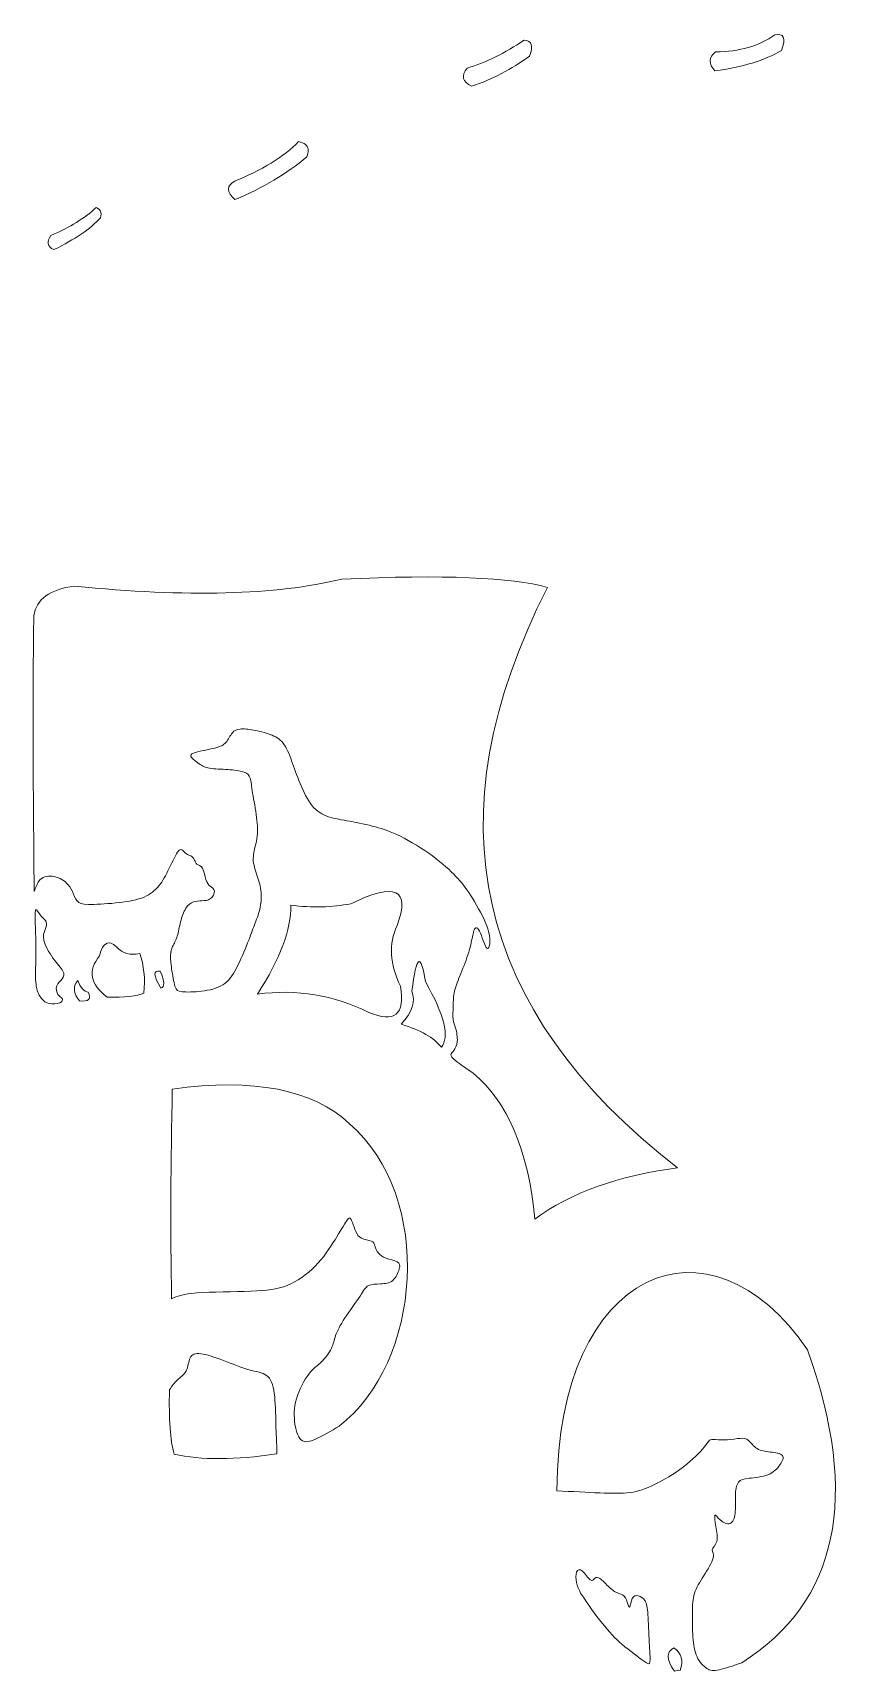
# Model space of a CAD drawing. Header units: centimetres. Extents: x -42.7 to -14.6, y -13.1 to 11.3.
# Drawn here: x -39.28 to -30.04, y -10.86 to 7.43 of the extents above; entities that cross this region are included whole.
import ezdxf

# ---------------------------------------------------------------- set-up
doc = ezdxf.new("R2010")
doc.units = ezdxf.units.CM
doc.header["$MEASUREMENT"] = 0
doc.layers.add('Layer 1', color=7, linetype='Continuous')

msp = doc.modelspace()

# ---------------------------------------------------------------- linework, layer by layer
at = {"layer": 'Layer 1', "color": 250, "lineweight": 20}
for points, knots in [([(-33.73233, 7.16713), (-33.93231, 7.02015), (-34.14748, 6.90805), (-34.37786, 6.83083), (-34.37786, 6.83083), (-34.48253, 6.88025), (-34.49863, 6.9479), (-34.42618, 7.03377), (-34.42618, 7.03377), (-34.21718, 7.09584), (-34.00522, 7.20021), (-33.79031, 7.34687), (-33.79031, 7.34687), (-33.70539, 7.34021), (-33.68606, 7.2803), (-33.73233, 7.16713)], [0, 0, 0, 0, 0.2, 0.2, 0.2, 0.2, 0.4, 0.4, 0.4, 0.4, 0.6, 0.6, 0.6, 0.6, 1, 1, 1, 1]), ([(-30.91635, 7.2309), (-31.10673, 7.11856), (-31.35477, 7.04254), (-31.66045, 7.00284), (-31.66045, 7.00284), (-31.73529, 7.07972), (-31.73271, 7.14994), (-31.65272, 7.21351), (-31.65272, 7.21351), (-31.38597, 7.21726), (-31.16628, 7.28039), (-30.99366, 7.40291), (-30.99366, 7.40291), (-30.89209, 7.42764), (-30.86632, 7.37031), (-30.91635, 7.2309)], [0, 0, 0, 0, 0.2, 0.2, 0.2, 0.2, 0.4, 0.4, 0.4, 0.4, 0.6, 0.6, 0.6, 0.6, 1, 1, 1, 1]), ([(-36.2178, 6.04227), (-36.44301, 5.85501), (-36.71102, 5.69588), (-37.02182, 5.56489), (-37.02182, 5.56489), (-37.11767, 5.65359), (-37.11767, 5.72252), (-37.02182, 5.77169), (-37.02182, 5.77169), (-36.74317, 5.88471), (-36.46227, 6.04705), (-36.31057, 6.21235), (-36.31057, 6.21235), (-36.21192, 6.19558), (-36.181, 6.13889), (-36.2178, 6.04227)], [0, 0, 0, 0, 0.2, 0.2, 0.2, 0.2, 0.4, 0.4, 0.4, 0.4, 0.6, 0.6, 0.6, 0.6, 1, 1, 1, 1]), ([(-38.52161, 5.36195), (-38.63702, 5.23842), (-38.81096, 5.11988), (-39.04345, 5.00633), (-39.04345, 5.00633), (-39.11791, 5.04285), (-39.12886, 5.09568), (-39.0763, 5.16482), (-39.0763, 5.16482), (-38.86351, 5.25598), (-38.69536, 5.35971), (-38.57186, 5.47599), (-38.57186, 5.47599), (-38.52438, 5.46003), (-38.50763, 5.42202), (-38.52161, 5.36195)], [0, 0, 0, 0, 0.2, 0.2, 0.2, 0.2, 0.4, 0.4, 0.4, 0.4, 0.6, 0.6, 0.6, 0.6, 1, 1, 1, 1]), ([(-33.53137, 1.23566), (-34.84043, -1.326), (-34.35596, -3.48549), (-32.07796, -5.24284), (-32.07796, -5.24284), (-32.74254, -5.33072), (-33.27339, -5.52142), (-33.67052, -5.81492), (-33.67052, -5.81492), (-33.74547, -5.05), (-33.97536, -4.50715), (-34.36018, -4.18637), (-34.36018, -4.18637), (-34.43642, -4.13548), (-34.50964, -4.08611), (-34.55257, -4.05188), (-34.55257, -4.05188), (-34.60025, -4.01387), (-34.61055, -3.99455), (-34.60862, -3.97973), (-34.60862, -3.97973), (-34.60669, -3.96491), (-34.59252, -3.9546), (-34.57641, -3.93334), (-34.57641, -3.93334), (-34.5603, -3.91208), (-34.54226, -3.87987), (-34.5384, -3.83349), (-34.5384, -3.83349), (-34.53454, -3.7871), (-34.54484, -3.72654), (-34.55644, -3.68596), (-34.55644, -3.68596), (-34.56804, -3.64537), (-34.58092, -3.62475), (-34.58543, -3.5861), (-34.58543, -3.5861), (-34.58994, -3.54744), (-34.58607, -3.49075), (-34.58414, -3.43535), (-34.58414, -3.43535), (-34.58221, -3.37994), (-34.58221, -3.32582), (-34.56868, -3.26784), (-34.56868, -3.26784), (-34.55515, -3.20986), (-34.52809, -3.14801), (-34.49781, -3.07392), (-34.49781, -3.07392), (-34.46753, -2.99984), (-34.43403, -2.91351), (-34.41084, -2.8362), (-34.41084, -2.8362), (-34.38765, -2.75889), (-34.37476, -2.6906), (-34.3651, -2.64615), (-34.3651, -2.64615), (-34.35543, -2.60169), (-34.34899, -2.58108), (-34.33933, -2.57077), (-34.33933, -2.57077), (-34.32966, -2.56046), (-34.31678, -2.56046), (-34.30261, -2.58108), (-34.30261, -2.58108), (-34.28843, -2.60169), (-34.27297, -2.64293), (-34.2588, -2.67965), (-34.2588, -2.67965), (-34.24462, -2.71637), (-34.23174, -2.74858), (-34.22143, -2.7692), (-34.22143, -2.7692), (-34.21112, -2.78981), (-34.20339, -2.79883), (-34.19437, -2.79239), (-34.19437, -2.79239), (-34.18535, -2.78595), (-34.17505, -2.76404), (-34.1744, -2.7183), (-34.1744, -2.7183), (-34.17376, -2.67256), (-34.18278, -2.60298), (-34.22272, -2.50699), (-34.22272, -2.50699), (-34.26266, -2.411), (-34.33353, -2.28859), (-34.39022, -2.20033), (-34.39022, -2.20033), (-34.44692, -2.11207), (-34.48944, -2.05795), (-34.55322, -1.99095), (-34.55322, -1.99095), (-34.617, -1.92395), (-34.70204, -1.84406), (-34.81414, -1.76224), (-34.81414, -1.76224), (-34.92624, -1.68042), (-35.0654, -1.59666), (-35.17427, -1.54191), (-35.17427, -1.54191), (-35.28315, -1.48714), (-35.36175, -1.46137), (-35.45258, -1.43754), (-35.45258, -1.43754), (-35.54342, -1.4137), (-35.6465, -1.3918), (-35.73734, -1.37505), (-35.73734, -1.37505), (-35.82818, -1.35829), (-35.90678, -1.3467), (-35.97636, -1.32351), (-35.97636, -1.32351), (-36.04593, -1.30031), (-36.10649, -1.26552), (-36.15932, -1.2011), (-36.15932, -1.2011), (-36.21215, -1.13668), (-36.25724, -1.04262), (-36.29397, -0.95307), (-36.29397, -0.95307), (-36.33069, -0.86352), (-36.35904, -0.77848), (-36.38803, -0.69988), (-36.38803, -0.69988), (-36.41702, -0.62128), (-36.44665, -0.54913), (-36.48466, -0.50081), (-36.48466, -0.50081), (-36.52267, -0.45249), (-36.56906, -0.42801), (-36.62704, -0.40675), (-36.62704, -0.40675), (-36.68502, -0.38549), (-36.7546, -0.36745), (-36.81451, -0.3565), (-36.81451, -0.3565), (-36.87443, -0.34555), (-36.92468, -0.34168), (-36.96269, -0.3449), (-36.96269, -0.3449), (-37.0007, -0.34813), (-37.02647, -0.35843), (-37.05031, -0.38742), (-37.05031, -0.38742), (-37.07414, -0.41641), (-37.09605, -0.46409), (-37.12246, -0.49501), (-37.12246, -0.49501), (-37.14888, -0.52593), (-37.1798, -0.54011), (-37.24744, -0.55686), (-37.24744, -0.55686), (-37.31509, -0.57361), (-37.41946, -0.59293), (-37.47164, -0.61033), (-37.47164, -0.61033), (-37.52382, -0.62772), (-37.52382, -0.64319), (-37.50385, -0.66573), (-37.50385, -0.66573), (-37.48388, -0.68828), (-37.44394, -0.71792), (-37.40851, -0.74047), (-37.40851, -0.74047), (-37.37307, -0.76302), (-37.34215, -0.77848), (-37.28417, -0.78621), (-37.28417, -0.78621), (-37.22619, -0.79394), (-37.14114, -0.79394), (-37.07286, -0.79909), (-37.07286, -0.79909), (-37.00457, -0.80425), (-36.95303, -0.81455), (-36.91759, -0.82808), (-36.91759, -0.82808), (-36.88216, -0.84161), (-36.86283, -0.85836), (-36.85124, -0.89315), (-36.85124, -0.89315), (-36.83964, -0.92794), (-36.83577, -0.98077), (-36.82353, -1.05937), (-36.82353, -1.05937), (-36.81129, -1.13796), (-36.79068, -1.24233), (-36.77908, -1.33188), (-36.77908, -1.33188), (-36.76749, -1.42143), (-36.76491, -1.49616), (-36.77715, -1.5709), (-36.77715, -1.5709), (-36.78939, -1.64563), (-36.81645, -1.72036), (-36.81709, -1.78994), (-36.81709, -1.78994), (-36.81774, -1.85951), (-36.79197, -1.92394), (-36.77135, -1.98579), (-36.77135, -1.98579), (-36.75073, -2.04763), (-36.73527, -2.10691), (-36.73012, -2.1694), (-36.73012, -2.1694), (-36.72497, -2.23189), (-36.73012, -2.2976), (-36.74429, -2.35816), (-36.74429, -2.35816), (-36.75847, -2.41872), (-36.78166, -2.47412), (-36.80356, -2.53146), (-36.80356, -2.53146), (-36.82547, -2.5888), (-36.84608, -2.64807), (-36.87958, -2.73343), (-36.87958, -2.73343), (-36.91309, -2.81879), (-36.95947, -2.93025), (-37.00457, -3.01593), (-37.00457, -3.01593), (-37.04967, -3.10161), (-37.09348, -3.16153), (-37.15822, -3.20147), (-37.15822, -3.20147), (-37.22297, -3.24142), (-37.30865, -3.26139), (-37.39337, -3.2717), (-37.39337, -3.2717), (-37.47809, -3.282), (-37.56184, -3.28265), (-37.61145, -3.27782), (-37.61145, -3.27782), (-37.66106, -3.27298), (-37.67652, -3.26268), (-37.69101, -3.21629), (-37.69101, -3.21629), (-37.70551, -3.1699), (-37.71904, -3.08744), (-37.72806, -3.02173), (-37.72806, -3.02173), (-37.73708, -2.95601), (-37.74159, -2.90705), (-37.7403, -2.86937), (-37.7403, -2.86937), (-37.73901, -2.83168), (-37.73192, -2.80526), (-37.7171, -2.77305), (-37.7171, -2.77305), (-37.70229, -2.74084), (-37.67974, -2.70283), (-37.66492, -2.65612), (-37.66492, -2.65612), (-37.6501, -2.60941), (-37.64302, -2.55401), (-37.62917, -2.49796), (-37.62917, -2.49796), (-37.61531, -2.44191), (-37.5947, -2.38522), (-37.56989, -2.34624), (-37.56989, -2.34624), (-37.54509, -2.30726), (-37.5161, -2.286), (-37.48582, -2.27505), (-37.48582, -2.27505), (-37.45554, -2.2641), (-37.42397, -2.26345), (-37.39015, -2.26216), (-37.39015, -2.26216), (-37.35633, -2.26088), (-37.32025, -2.25894), (-37.29287, -2.23865), (-37.29287, -2.23865), (-37.26549, -2.21836), (-37.24681, -2.1797), (-37.25003, -2.15393), (-37.25003, -2.15393), (-37.25325, -2.12816), (-37.27838, -2.11528), (-37.29867, -2.09917), (-37.29867, -2.09917), (-37.31896, -2.08307), (-37.33443, -2.06374), (-37.34602, -2.02573), (-37.34602, -2.02573), (-37.35762, -1.98772), (-37.36535, -1.93102), (-37.38371, -1.89946), (-37.38371, -1.89946), (-37.40207, -1.86789), (-37.43106, -1.86145), (-37.44556, -1.85371), (-37.44556, -1.85371), (-37.46005, -1.84598), (-37.46005, -1.83696), (-37.46682, -1.82054), (-37.46682, -1.82054), (-37.47358, -1.80411), (-37.48711, -1.78027), (-37.50193, -1.76868), (-37.50193, -1.76868), (-37.51675, -1.75708), (-37.53285, -1.75772), (-37.55057, -1.74742), (-37.55057, -1.74742), (-37.56828, -1.73711), (-37.58761, -1.71585), (-37.60404, -1.70103), (-37.60404, -1.70103), (-37.62047, -1.68621), (-37.634, -1.67784), (-37.6617, -1.71939), (-37.6617, -1.71939), (-37.6894, -1.76094), (-37.73128, -1.85243), (-37.76929, -1.92812), (-37.76929, -1.92812), (-37.8073, -2.00382), (-37.84144, -2.06374), (-37.88622, -2.11367), (-37.88622, -2.11367), (-37.931, -2.1636), (-37.9864, -2.20354), (-38.06532, -2.23156), (-38.06532, -2.23156), (-38.14424, -2.25959), (-38.24668, -2.27569), (-38.35652, -2.28697), (-38.35652, -2.28697), (-38.46636, -2.29824), (-38.58361, -2.30468), (-38.6577, -2.30275), (-38.6577, -2.30275), (-38.73179, -2.30082), (-38.76272, -2.29051), (-38.7843, -2.26474), (-38.7843, -2.26474), (-38.80588, -2.23897), (-38.81812, -2.19774), (-38.83616, -2.16037), (-38.83616, -2.16037), (-38.8542, -2.12301), (-38.87804, -2.08951), (-38.90123, -2.06535), (-38.90123, -2.06535), (-38.92442, -2.04119), (-38.94697, -2.02637), (-38.97403, -2.01381), (-38.97403, -2.01381), (-39.00108, -2.00125), (-39.03265, -1.99094), (-39.06229, -1.9874), (-39.06229, -1.9874), (-39.09192, -1.98385), (-39.11963, -1.98707), (-39.14443, -1.99513), (-39.14443, -1.99513), (-39.16923, -2.00318), (-39.19114, -2.01606), (-39.21046, -2.04409), (-39.21046, -2.04409), (-39.22979, -2.07211), (-39.24654, -2.11528), (-39.26329, -2.15844), (-39.26329, -2.15844), (-39.27787, -0.8028), (-39.27934, 0.22291), (-39.26769, 0.91869), (-39.26769, 0.91869), (-39.24035, 1.10388), (-39.08831, 1.21469), (-38.81157, 1.25112), (-38.81157, 1.25112), (-37.5605, 1.12355), (-36.56579, 1.14932), (-35.82744, 1.32843), (-35.82744, 1.32843), (-34.69479, 1.37994), (-33.92943, 1.34902), (-33.53137, 1.23566)], [0, 0, 0, 0, 0.01041667, 0.01041667, 0.01041667, 0.01041667, 0.02083333, 0.02083333, 0.02083333, 0.02083333, 0.03125, 0.03125, 0.03125, 0.03125, 0.04166667, 0.04166667, 0.04166667, 0.04166667, 0.05208333, 0.05208333, 0.05208333, 0.05208333, 0.0625, 0.0625, 0.0625, 0.0625, 0.07291667, 0.07291667, 0.07291667, 0.07291667, 0.08333333, 0.08333333, 0.08333333, 0.08333333, 0.09375, 0.09375, 0.09375, 0.09375, 0.10416667, 0.10416667, 0.10416667, 0.10416667, 0.11458333, 0.11458333, 0.11458333, 0.11458333, 0.125, 0.125, 0.125, 0.125, 0.13541667, 0.13541667, 0.13541667, 0.13541667, 0.14583333, 0.14583333, 0.14583333, 0.14583333, 0.15625, 0.15625, 0.15625, 0.15625, 0.16666667, 0.16666667, 0.16666667, 0.16666667, 0.17708333, 0.17708333, 0.17708333, 0.17708333, 0.1875, 0.1875, 0.1875, 0.1875, 0.19791667, 0.19791667, 0.19791667, 0.19791667, 0.20833333, 0.20833333, 0.20833333, 0.20833333, 0.21875, 0.21875, 0.21875, 0.21875, 0.22916667, 0.22916667, 0.22916667, 0.22916667, 0.23958333, 0.23958333, 0.23958333, 0.23958333, 0.25, 0.25, 0.25, 0.25, 0.26041667, 0.26041667, 0.26041667, 0.26041667, 0.27083333, 0.27083333, 0.27083333, 0.27083333, 0.28125, 0.28125, 0.28125, 0.28125, 0.29166667, 0.29166667, 0.29166667, 0.29166667, 0.30208333, 0.30208333, 0.30208333, 0.30208333, 0.3125, 0.3125, 0.3125, 0.3125, 0.32291667, 0.32291667, 0.32291667, 0.32291667, 0.33333333, 0.33333333, 0.33333333, 0.33333333, 0.34375, 0.34375, 0.34375, 0.34375, 0.35416667, 0.35416667, 0.35416667, 0.35416667, 0.36458333, 0.36458333, 0.36458333, 0.36458333, 0.375, 0.375, 0.375, 0.375, 0.38541667, 0.38541667, 0.38541667, 0.38541667, 0.39583333, 0.39583333, 0.39583333, 0.39583333, 0.40625, 0.40625, 0.40625, 0.40625, 0.41666667, 0.41666667, 0.41666667, 0.41666667, 0.42708333, 0.42708333, 0.42708333, 0.42708333, 0.4375, 0.4375, 0.4375, 0.4375, 0.44791667, 0.44791667, 0.44791667, 0.44791667, 0.45833333, 0.45833333, 0.45833333, 0.45833333, 0.46875, 0.46875, 0.46875, 0.46875, 0.47916667, 0.47916667, 0.47916667, 0.47916667, 0.48958333, 0.48958333, 0.48958333, 0.48958333, 0.5, 0.5, 0.5, 0.5, 0.51041667, 0.51041667, 0.51041667, 0.51041667, 0.52083333, 0.52083333, 0.52083333, 0.52083333, 0.53125, 0.53125, 0.53125, 0.53125, 0.54166667, 0.54166667, 0.54166667, 0.54166667, 0.55208333, 0.55208333, 0.55208333, 0.55208333, 0.5625, 0.5625, 0.5625, 0.5625, 0.57291667, 0.57291667, 0.57291667, 0.57291667, 0.58333333, 0.58333333, 0.58333333, 0.58333333, 0.59375, 0.59375, 0.59375, 0.59375, 0.60416667, 0.60416667, 0.60416667, 0.60416667, 0.61458333, 0.61458333, 0.61458333, 0.61458333, 0.625, 0.625, 0.625, 0.625, 0.63541667, 0.63541667, 0.63541667, 0.63541667, 0.64583333, 0.64583333, 0.64583333, 0.64583333, 0.65625, 0.65625, 0.65625, 0.65625, 0.66666667, 0.66666667, 0.66666667, 0.66666667, 0.67708333, 0.67708333, 0.67708333, 0.67708333, 0.6875, 0.6875, 0.6875, 0.6875, 0.69791667, 0.69791667, 0.69791667, 0.69791667, 0.70833333, 0.70833333, 0.70833333, 0.70833333, 0.71875, 0.71875, 0.71875, 0.71875, 0.72916667, 0.72916667, 0.72916667, 0.72916667, 0.73958333, 0.73958333, 0.73958333, 0.73958333, 0.75, 0.75, 0.75, 0.75, 0.76041667, 0.76041667, 0.76041667, 0.76041667, 0.77083333, 0.77083333, 0.77083333, 0.77083333, 0.78125, 0.78125, 0.78125, 0.78125, 0.79166667, 0.79166667, 0.79166667, 0.79166667, 0.80208333, 0.80208333, 0.80208333, 0.80208333, 0.8125, 0.8125, 0.8125, 0.8125, 0.82291667, 0.82291667, 0.82291667, 0.82291667, 0.83333333, 0.83333333, 0.83333333, 0.83333333, 0.84375, 0.84375, 0.84375, 0.84375, 0.85416667, 0.85416667, 0.85416667, 0.85416667, 0.86458333, 0.86458333, 0.86458333, 0.86458333, 0.875, 0.875, 0.875, 0.875, 0.88541667, 0.88541667, 0.88541667, 0.88541667, 0.89583333, 0.89583333, 0.89583333, 0.89583333, 0.90625, 0.90625, 0.90625, 0.90625, 0.91666667, 0.91666667, 0.91666667, 0.91666667, 0.92708333, 0.92708333, 0.92708333, 0.92708333, 0.9375, 0.9375, 0.9375, 0.9375, 0.94791667, 0.94791667, 0.94791667, 0.94791667, 0.95833333, 0.95833333, 0.95833333, 0.95833333, 0.96875, 0.96875, 0.96875, 0.96875, 0.97916667, 0.97916667, 0.97916667, 0.97916667, 1, 1, 1, 1]), ([(-35.2109, -2.53897), (-35.30519, -2.74426), (-35.29231, -2.96975), (-35.17225, -3.21542), (-35.17225, -3.21542), (-35.11857, -3.53323), (-35.23711, -3.63116), (-35.52787, -3.5092), (-35.52787, -3.5092), (-35.91669, -3.31404), (-36.33029, -3.24575), (-36.76868, -3.30433), (-36.76868, -3.30433), (-36.51739, -2.91281), (-36.39369, -2.58167), (-36.39759, -2.3109), (-36.39759, -2.3109), (-36.15999, -2.34218), (-35.93708, -2.33703), (-35.72887, -2.29544), (-35.72887, -2.29544), (-35.22926, -2.05352), (-35.0566, -2.1347), (-35.2109, -2.53897)], [0, 0, 0, 0, 0.14285714, 0.14285714, 0.14285714, 0.14285714, 0.28571429, 0.28571429, 0.28571429, 0.28571429, 0.42857143, 0.42857143, 0.42857143, 0.42857143, 0.57142857, 0.57142857, 0.57142857, 0.57142857, 0.71428571, 0.71428571, 0.71428571, 0.71428571, 1, 1, 1, 1]), ([(-38.94246, -3.04685), (-38.92313, -3.08293), (-38.93086, -3.1087), (-38.95019, -3.13318), (-38.95019, -3.13318), (-38.96952, -3.15766), (-39.00044, -3.18085), (-39.0114, -3.21307), (-39.0114, -3.21307), (-39.02235, -3.24528), (-39.01333, -3.28651), (-38.99787, -3.3097), (-38.99787, -3.3097), (-38.9824, -3.33289), (-38.9605, -3.33805), (-38.95212, -3.35222), (-38.95212, -3.35222), (-38.94375, -3.36639), (-38.9489, -3.38959), (-38.97725, -3.40183), (-38.97725, -3.40183), (-39.0056, -3.41407), (-39.05714, -3.41536), (-39.09515, -3.40763), (-39.09515, -3.40763), (-39.13316, -3.39989), (-39.15764, -3.38315), (-39.18147, -3.35351), (-39.18147, -3.35351), (-39.20531, -3.32387), (-39.2285, -3.28136), (-39.23946, -3.21951), (-39.23946, -3.21951), (-39.25041, -3.15766), (-39.24912, -3.07649), (-39.24719, -3.00498), (-39.24719, -3.00498), (-39.24525, -2.93346), (-39.24268, -2.87162), (-39.24397, -2.78078), (-39.24397, -2.78078), (-39.24526, -2.68994), (-39.25041, -2.57011), (-39.25234, -2.48894), (-39.25234, -2.48894), (-39.25427, -2.40776), (-39.25299, -2.36524), (-39.24397, -2.36073), (-39.24397, -2.36073), (-39.23495, -2.35622), (-39.2182, -2.38972), (-39.195, -2.41871), (-39.195, -2.41871), (-39.17181, -2.4477), (-39.14218, -2.47219), (-39.13122, -2.4986), (-39.13122, -2.4986), (-39.12027, -2.52501), (-39.128, -2.55336), (-39.14024, -2.58428), (-39.14024, -2.58428), (-39.15248, -2.61521), (-39.16924, -2.64871), (-39.15571, -2.70476), (-39.15571, -2.70476), (-39.14218, -2.76081), (-39.09837, -2.8394), (-39.05327, -2.9019), (-39.05327, -2.9019), (-39.00817, -2.96439), (-38.96179, -3.01077), (-38.94246, -3.04685)], [0, 0, 0, 0, 0.05263158, 0.05263158, 0.05263158, 0.05263158, 0.10526316, 0.10526316, 0.10526316, 0.10526316, 0.15789474, 0.15789474, 0.15789474, 0.15789474, 0.21052632, 0.21052632, 0.21052632, 0.21052632, 0.26315789, 0.26315789, 0.26315789, 0.26315789, 0.31578947, 0.31578947, 0.31578947, 0.31578947, 0.36842105, 0.36842105, 0.36842105, 0.36842105, 0.42105263, 0.42105263, 0.42105263, 0.42105263, 0.47368421, 0.47368421, 0.47368421, 0.47368421, 0.52631579, 0.52631579, 0.52631579, 0.52631579, 0.57894737, 0.57894737, 0.57894737, 0.57894737, 0.63157895, 0.63157895, 0.63157895, 0.63157895, 0.68421053, 0.68421053, 0.68421053, 0.68421053, 0.73684211, 0.73684211, 0.73684211, 0.73684211, 0.78947368, 0.78947368, 0.78947368, 0.78947368, 0.84210526, 0.84210526, 0.84210526, 0.84210526, 0.89473684, 0.89473684, 0.89473684, 0.89473684, 1, 1, 1, 1]), ([(-38.08487, -2.85012), (-38.03714, -2.98221), (-38.02168, -3.13039), (-38.03848, -3.29465), (-38.03848, -3.29465), (-38.11641, -3.32853), (-38.25299, -3.3427), (-38.44822, -3.33717), (-38.44822, -3.33717), (-38.63973, -3.19704), (-38.66807, -3.04371), (-38.53326, -2.87718), (-38.53326, -2.87718), (-38.49551, -2.72538), (-38.43237, -2.69188), (-38.34385, -2.77668), (-38.34385, -2.77668), (-38.27677, -2.85127), (-38.19044, -2.87575), (-38.08487, -2.85012)], [0, 0, 0, 0, 0.16666667, 0.16666667, 0.16666667, 0.16666667, 0.33333333, 0.33333333, 0.33333333, 0.33333333, 0.5, 0.5, 0.5, 0.5, 0.66666667, 0.66666667, 0.66666667, 0.66666667, 1, 1, 1, 1]), ([(-35.04468, -3.26954), (-34.99588, -2.86955), (-34.94563, -2.83476), (-34.89393, -3.16517), (-34.89393, -3.16517), (-34.6815, -3.54025), (-34.62222, -3.78378), (-34.71612, -3.89574), (-34.71612, -3.89574), (-34.79791, -3.79165), (-34.94738, -3.70661), (-35.16451, -3.64062), (-35.16451, -3.64062), (-35.04281, -3.50533), (-35.00287, -3.38164), (-35.04468, -3.26954)], [0, 0, 0, 0, 0.2, 0.2, 0.2, 0.2, 0.4, 0.4, 0.4, 0.4, 0.6, 0.6, 0.6, 0.6, 1, 1, 1, 1]), ([(-37.84714, -3.2386), (-37.93512, -3.09692), (-37.93769, -3.03379), (-37.85487, -3.04919), (-37.85487, -3.04919), (-37.80732, -3.16462), (-37.80475, -3.22775), (-37.84714, -3.2386)], [0, 0, 0, 0, 0.33333333, 0.33333333, 0.33333333, 0.33333333, 1, 1, 1, 1]), ([(-38.77775, -3.15067), (-38.74513, -3.23224), (-38.70551, -3.27669), (-38.65889, -3.28403), (-38.65889, -3.28403), (-38.62214, -3.35964), (-38.65467, -3.39121), (-38.75649, -3.37873), (-38.75649, -3.37873), (-38.82609, -3.29635), (-38.83317, -3.22033), (-38.77775, -3.15067)], [0, 0, 0, 0, 0.25, 0.25, 0.25, 0.25, 0.5, 0.5, 0.5, 0.5, 1, 1, 1, 1]), ([(-35.74198, -4.75189), (-34.79118, -5.56907), (-34.93834, -7.42845), (-35.85875, -8.12672), (-35.85875, -8.12672), (-35.94894, -8.18084), (-36.03914, -8.23496), (-36.11258, -8.26846), (-36.11258, -8.26846), (-36.18603, -8.30196), (-36.24272, -8.31484), (-36.28266, -8.28005), (-36.28266, -8.28005), (-36.3226, -8.24526), (-36.3458, -8.1628), (-36.35482, -8.07261), (-36.35482, -8.07261), (-36.36384, -7.98241), (-36.35868, -7.88449), (-36.3239, -7.78399), (-36.3239, -7.78399), (-36.28911, -7.68348), (-36.22468, -7.5804), (-36.17701, -7.52242), (-36.17701, -7.52242), (-36.12933, -7.46444), (-36.09841, -7.45156), (-36.05847, -7.4129), (-36.05847, -7.4129), (-36.01852, -7.37425), (-35.96956, -7.30982), (-35.94379, -7.25828), (-35.94379, -7.25828), (-35.91802, -7.20674), (-35.91544, -7.16809), (-35.8974, -7.11655), (-35.8974, -7.11655), (-35.87937, -7.06501), (-35.84587, -7.00059), (-35.79304, -6.91941), (-35.79304, -6.91941), (-35.74021, -6.83824), (-35.66806, -6.74031), (-35.62425, -6.6746), (-35.62425, -6.6746), (-35.58044, -6.60889), (-35.56498, -6.57539), (-35.53148, -6.55864), (-35.53148, -6.55864), (-35.49798, -6.54189), (-35.44644, -6.54189), (-35.39619, -6.53931), (-35.39619, -6.53931), (-35.34593, -6.53673), (-35.29697, -6.53158), (-35.25961, -6.50066), (-35.25961, -6.50066), (-35.22224, -6.46973), (-35.19647, -6.41304), (-35.18616, -6.3731), (-35.18616, -6.3731), (-35.17586, -6.33315), (-35.18101, -6.30996), (-35.21064, -6.29321), (-35.21064, -6.29321), (-35.24028, -6.27646), (-35.2944, -6.26615), (-35.33434, -6.25198), (-35.33434, -6.25198), (-35.37428, -6.23781), (-35.40005, -6.21977), (-35.41938, -6.19529), (-35.41938, -6.19529), (-35.43871, -6.1708), (-35.45159, -6.13988), (-35.45932, -6.1154), (-35.45932, -6.1154), (-35.46705, -6.09092), (-35.46963, -6.07288), (-35.49669, -6.06128), (-35.49669, -6.06128), (-35.52375, -6.04969), (-35.57529, -6.04453), (-35.60879, -6.02907), (-35.60879, -6.02907), (-35.64229, -6.01361), (-35.65775, -5.98784), (-35.6745, -5.94661), (-35.6745, -5.94661), (-35.69125, -5.90538), (-35.70929, -5.84868), (-35.72346, -5.82163), (-35.72346, -5.82163), (-35.73764, -5.79457), (-35.74794, -5.79714), (-35.775, -5.83709), (-35.775, -5.83709), (-35.80206, -5.87703), (-35.84587, -5.95434), (-35.90385, -6.04711), (-35.90385, -6.04711), (-35.96183, -6.13988), (-36.03399, -6.24811), (-36.12547, -6.34088), (-36.12547, -6.34088), (-36.21695, -6.43365), (-36.32776, -6.51096), (-36.43857, -6.55606), (-36.43857, -6.55606), (-36.54938, -6.60116), (-36.66019, -6.61404), (-36.84444, -6.62049), (-36.84444, -6.62049), (-37.0287, -6.62693), (-37.28639, -6.62693), (-37.44616, -6.63981), (-37.44616, -6.63981), (-37.60594, -6.6527), (-37.66778, -6.67847), (-37.72963, -6.70424), (-37.72963, -6.70424), (-37.74162, -5.94896), (-37.73877, -5.16933), (-37.72109, -4.36535), (-37.72109, -4.36535), (-36.81162, -4.23846), (-36.15192, -4.36731), (-35.74198, -4.75189)], [0, 0, 0, 0, 0.03030303, 0.03030303, 0.03030303, 0.03030303, 0.06060606, 0.06060606, 0.06060606, 0.06060606, 0.09090909, 0.09090909, 0.09090909, 0.09090909, 0.12121212, 0.12121212, 0.12121212, 0.12121212, 0.15151515, 0.15151515, 0.15151515, 0.15151515, 0.18181818, 0.18181818, 0.18181818, 0.18181818, 0.21212121, 0.21212121, 0.21212121, 0.21212121, 0.24242424, 0.24242424, 0.24242424, 0.24242424, 0.27272727, 0.27272727, 0.27272727, 0.27272727, 0.3030303, 0.3030303, 0.3030303, 0.3030303, 0.33333333, 0.33333333, 0.33333333, 0.33333333, 0.36363636, 0.36363636, 0.36363636, 0.36363636, 0.39393939, 0.39393939, 0.39393939, 0.39393939, 0.42424242, 0.42424242, 0.42424242, 0.42424242, 0.45454545, 0.45454545, 0.45454545, 0.45454545, 0.48484848, 0.48484848, 0.48484848, 0.48484848, 0.51515152, 0.51515152, 0.51515152, 0.51515152, 0.54545455, 0.54545455, 0.54545455, 0.54545455, 0.57575758, 0.57575758, 0.57575758, 0.57575758, 0.60606061, 0.60606061, 0.60606061, 0.60606061, 0.63636364, 0.63636364, 0.63636364, 0.63636364, 0.66666667, 0.66666667, 0.66666667, 0.66666667, 0.6969697, 0.6969697, 0.6969697, 0.6969697, 0.72727273, 0.72727273, 0.72727273, 0.72727273, 0.75757576, 0.75757576, 0.75757576, 0.75757576, 0.78787879, 0.78787879, 0.78787879, 0.78787879, 0.81818182, 0.81818182, 0.81818182, 0.81818182, 0.84848485, 0.84848485, 0.84848485, 0.84848485, 0.87878788, 0.87878788, 0.87878788, 0.87878788, 0.90909091, 0.90909091, 0.90909091, 0.90909091, 0.93939394, 0.93939394, 0.93939394, 0.93939394, 1, 1, 1, 1]), ([(-30.627, -7.27508), (-30.03808, -8.91983), (-30.28316, -10.08472), (-31.36225, -10.76974), (-31.36225, -10.76974), (-31.45631, -10.80195), (-31.55037, -10.83417), (-31.61479, -10.8477), (-31.61479, -10.8477), (-31.67922, -10.86122), (-31.71401, -10.85607), (-31.75266, -10.83095), (-31.75266, -10.83095), (-31.79132, -10.80582), (-31.83383, -10.76072), (-31.86089, -10.70145), (-31.86089, -10.70145), (-31.88795, -10.64218), (-31.89955, -10.56874), (-31.90599, -10.48177), (-31.90599, -10.48177), (-31.91243, -10.39479), (-31.91372, -10.29429), (-31.91308, -10.2099), (-31.91308, -10.2099), (-31.91243, -10.1255), (-31.90985, -10.05721), (-31.88988, -9.99343), (-31.88988, -9.99343), (-31.86991, -9.92965), (-31.83255, -9.87038), (-31.78809, -9.80016), (-31.78809, -9.80016), (-31.74364, -9.72993), (-31.6921, -9.64876), (-31.67986, -9.59915), (-31.67986, -9.59915), (-31.66762, -9.54955), (-31.69468, -9.53151), (-31.69081, -9.50896), (-31.69081, -9.50896), (-31.68695, -9.48641), (-31.65216, -9.45935), (-31.64056, -9.41426), (-31.64056, -9.41426), (-31.62897, -9.36916), (-31.64056, -9.30602), (-31.65023, -9.24675), (-31.65023, -9.24675), (-31.65989, -9.18748), (-31.66762, -9.13208), (-31.66118, -9.12177), (-31.66118, -9.12177), (-31.65474, -9.11146), (-31.63412, -9.14625), (-31.60126, -9.1746), (-31.60126, -9.1746), (-31.56841, -9.20294), (-31.52331, -9.22485), (-31.49174, -9.21325), (-31.49174, -9.21325), (-31.46017, -9.20165), (-31.44214, -9.15656), (-31.43569, -9.09858), (-31.43569, -9.09858), (-31.42925, -9.04059), (-31.43441, -8.96973), (-31.43247, -8.90595), (-31.43247, -8.90595), (-31.43054, -8.84217), (-31.42152, -8.78547), (-31.39897, -8.75391), (-31.39897, -8.75391), (-31.37642, -8.72234), (-31.34034, -8.7159), (-31.27914, -8.70881), (-31.27914, -8.70881), (-31.21794, -8.70172), (-31.13161, -8.69399), (-31.06848, -8.66887), (-31.06848, -8.66887), (-31.00534, -8.64374), (-30.9654, -8.60122), (-30.93576, -8.55999), (-30.93576, -8.55999), (-30.90613, -8.51876), (-30.8868, -8.47882), (-30.90741, -8.45498), (-30.90741, -8.45498), (-30.92803, -8.43114), (-30.98859, -8.42341), (-31.04399, -8.41633), (-31.04399, -8.41633), (-31.0994, -8.40924), (-31.14965, -8.4028), (-31.18895, -8.37831), (-31.18895, -8.37831), (-31.22825, -8.35383), (-31.25659, -8.31131), (-31.28494, -8.28812), (-31.28494, -8.28812), (-31.31329, -8.26493), (-31.34164, -8.26106), (-31.38093, -8.26364), (-31.38093, -8.26364), (-31.42023, -8.26622), (-31.47048, -8.27523), (-31.52009, -8.27846), (-31.52009, -8.27846), (-31.5697, -8.28168), (-31.61866, -8.2791), (-31.65345, -8.27781), (-31.65345, -8.27781), (-31.68824, -8.27652), (-31.70885, -8.27652), (-31.72109, -8.2849), (-31.72109, -8.2849), (-31.73333, -8.29327), (-31.7372, -8.31003), (-31.78165, -8.36285), (-31.78165, -8.36285), (-31.8261, -8.41568), (-31.91114, -8.50459), (-32.01358, -8.58318), (-32.01358, -8.58318), (-32.11601, -8.66178), (-32.23584, -8.73007), (-32.3357, -8.77839), (-32.3357, -8.77839), (-32.43556, -8.82671), (-32.51544, -8.85505), (-32.60886, -8.86794), (-32.60886, -8.86794), (-32.70227, -8.88082), (-32.80922, -8.87825), (-32.94773, -8.87245), (-32.94773, -8.87245), (-33.08624, -8.86665), (-33.25632, -8.85763), (-33.4264, -8.84861), (-33.4264, -8.84861), (-33.41945, -6.35528), (-31.71322, -5.67615), (-30.627, -7.27508)], [0, 0, 0, 0, 0.02702703, 0.02702703, 0.02702703, 0.02702703, 0.05405405, 0.05405405, 0.05405405, 0.05405405, 0.08108108, 0.08108108, 0.08108108, 0.08108108, 0.10810811, 0.10810811, 0.10810811, 0.10810811, 0.13513514, 0.13513514, 0.13513514, 0.13513514, 0.16216216, 0.16216216, 0.16216216, 0.16216216, 0.18918919, 0.18918919, 0.18918919, 0.18918919, 0.21621622, 0.21621622, 0.21621622, 0.21621622, 0.24324324, 0.24324324, 0.24324324, 0.24324324, 0.27027027, 0.27027027, 0.27027027, 0.27027027, 0.2972973, 0.2972973, 0.2972973, 0.2972973, 0.32432432, 0.32432432, 0.32432432, 0.32432432, 0.35135135, 0.35135135, 0.35135135, 0.35135135, 0.37837838, 0.37837838, 0.37837838, 0.37837838, 0.40540541, 0.40540541, 0.40540541, 0.40540541, 0.43243243, 0.43243243, 0.43243243, 0.43243243, 0.45945946, 0.45945946, 0.45945946, 0.45945946, 0.48648649, 0.48648649, 0.48648649, 0.48648649, 0.51351351, 0.51351351, 0.51351351, 0.51351351, 0.54054054, 0.54054054, 0.54054054, 0.54054054, 0.56756757, 0.56756757, 0.56756757, 0.56756757, 0.59459459, 0.59459459, 0.59459459, 0.59459459, 0.62162162, 0.62162162, 0.62162162, 0.62162162, 0.64864865, 0.64864865, 0.64864865, 0.64864865, 0.67567568, 0.67567568, 0.67567568, 0.67567568, 0.7027027, 0.7027027, 0.7027027, 0.7027027, 0.72972973, 0.72972973, 0.72972973, 0.72972973, 0.75675676, 0.75675676, 0.75675676, 0.75675676, 0.78378378, 0.78378378, 0.78378378, 0.78378378, 0.81081081, 0.81081081, 0.81081081, 0.81081081, 0.83783784, 0.83783784, 0.83783784, 0.83783784, 0.86486486, 0.86486486, 0.86486486, 0.86486486, 0.89189189, 0.89189189, 0.89189189, 0.89189189, 0.91891892, 0.91891892, 0.91891892, 0.91891892, 0.94594595, 0.94594595, 0.94594595, 0.94594595, 1, 1, 1, 1]), ([(-37.40301, -7.31819), (-37.33923, -7.32657), (-37.24646, -7.35749), (-37.14918, -7.39421), (-37.14918, -7.39421), (-37.0519, -7.43094), (-36.95011, -7.47346), (-36.86571, -7.49729), (-36.86571, -7.49729), (-36.78132, -7.52113), (-36.71431, -7.52628), (-36.66793, -7.56107), (-36.66793, -7.56107), (-36.62154, -7.59586), (-36.59577, -7.66029), (-36.58224, -7.7595), (-36.58224, -7.7595), (-36.56872, -7.85871), (-36.56743, -7.99272), (-36.56421, -8.10546), (-36.56421, -8.10546), (-36.56098, -8.2182), (-36.55583, -8.30968), (-36.5539, -8.36122), (-36.5539, -8.36122), (-36.55196, -8.41276), (-36.55325, -8.42436), (-36.55454, -8.43595), (-36.55454, -8.43595), (-37.01584, -8.50703), (-37.39825, -8.50822), (-37.70177, -8.43953), (-37.70177, -8.43953), (-37.7432, -8.28641), (-37.76022, -8.04685), (-37.75283, -7.72084), (-37.75283, -7.72084), (-37.72577, -7.68219), (-37.69871, -7.64353), (-37.66457, -7.61197), (-37.66457, -7.61197), (-37.63042, -7.5804), (-37.58919, -7.55592), (-37.56665, -7.51147), (-37.56665, -7.51147), (-37.5441, -7.46701), (-37.54023, -7.40259), (-37.5209, -7.36329), (-37.5209, -7.36329), (-37.50158, -7.32399), (-37.46679, -7.30982), (-37.40301, -7.31819)], [0, 0, 0, 0, 0.07142857, 0.07142857, 0.07142857, 0.07142857, 0.14285714, 0.14285714, 0.14285714, 0.14285714, 0.21428571, 0.21428571, 0.21428571, 0.21428571, 0.28571429, 0.28571429, 0.28571429, 0.28571429, 0.35714286, 0.35714286, 0.35714286, 0.35714286, 0.42857143, 0.42857143, 0.42857143, 0.42857143, 0.5, 0.5, 0.5, 0.5, 0.57142857, 0.57142857, 0.57142857, 0.57142857, 0.64285714, 0.64285714, 0.64285714, 0.64285714, 0.71428571, 0.71428571, 0.71428571, 0.71428571, 0.78571429, 0.78571429, 0.78571429, 0.78571429, 0.85714286, 0.85714286, 0.85714286, 0.85714286, 1, 1, 1, 1]), ([(-33.14005, -9.74506), (-33.11041, -9.76954), (-33.07562, -9.82752), (-33.05243, -9.84427), (-33.05243, -9.84427), (-33.02924, -9.86102), (-33.01764, -9.83654), (-33.00282, -9.8243), (-33.00282, -9.8243), (-32.98801, -9.81206), (-32.96997, -9.81206), (-32.94484, -9.82945), (-32.94484, -9.82945), (-32.91972, -9.84685), (-32.8875, -9.88164), (-32.85465, -9.91256), (-32.85465, -9.91256), (-32.82179, -9.94348), (-32.78829, -9.97054), (-32.75672, -9.98536), (-32.75672, -9.98536), (-32.72516, -10.00018), (-32.69552, -10.00276), (-32.6749, -10.02402), (-32.6749, -10.02402), (-32.65429, -10.04528), (-32.64269, -10.08522), (-32.63367, -10.11357), (-32.63367, -10.11357), (-32.62465, -10.14191), (-32.61821, -10.15866), (-32.61177, -10.1432), (-32.61177, -10.1432), (-32.60533, -10.12774), (-32.59889, -10.08007), (-32.58342, -10.05172), (-32.58342, -10.05172), (-32.56796, -10.02337), (-32.54348, -10.01435), (-32.51642, -10.02015), (-32.51642, -10.02015), (-32.48936, -10.02595), (-32.45973, -10.04656), (-32.44104, -10.07749), (-32.44104, -10.07749), (-32.42236, -10.10841), (-32.41463, -10.14964), (-32.40883, -10.2321), (-32.40883, -10.2321), (-32.40304, -10.31457), (-32.39917, -10.43826), (-32.39402, -10.53941), (-32.39402, -10.53941), (-32.38886, -10.64056), (-32.38242, -10.71915), (-32.38628, -10.75587), (-32.38628, -10.75587), (-32.39015, -10.7926), (-32.40432, -10.78744), (-32.45844, -10.74814), (-32.45844, -10.74814), (-32.51255, -10.70885), (-32.60662, -10.6354), (-32.70067, -10.56196), (-32.70067, -10.56196), (-32.84064, -10.43725), (-32.99397, -10.24656), (-33.16066, -9.98987), (-33.16066, -9.98987), (-33.1787, -9.9525), (-33.19674, -9.91514), (-33.2064, -9.87326), (-33.2064, -9.87326), (-33.21607, -9.83139), (-33.21736, -9.785), (-33.20576, -9.7573), (-33.20576, -9.7573), (-33.19417, -9.7296), (-33.16968, -9.72058), (-33.14005, -9.74506)], [0, 0, 0, 0, 0.04761905, 0.04761905, 0.04761905, 0.04761905, 0.0952381, 0.0952381, 0.0952381, 0.0952381, 0.14285714, 0.14285714, 0.14285714, 0.14285714, 0.19047619, 0.19047619, 0.19047619, 0.19047619, 0.23809524, 0.23809524, 0.23809524, 0.23809524, 0.28571429, 0.28571429, 0.28571429, 0.28571429, 0.33333333, 0.33333333, 0.33333333, 0.33333333, 0.38095238, 0.38095238, 0.38095238, 0.38095238, 0.42857143, 0.42857143, 0.42857143, 0.42857143, 0.47619048, 0.47619048, 0.47619048, 0.47619048, 0.52380952, 0.52380952, 0.52380952, 0.52380952, 0.57142857, 0.57142857, 0.57142857, 0.57142857, 0.61904762, 0.61904762, 0.61904762, 0.61904762, 0.66666667, 0.66666667, 0.66666667, 0.66666667, 0.71428571, 0.71428571, 0.71428571, 0.71428571, 0.76190476, 0.76190476, 0.76190476, 0.76190476, 0.80952381, 0.80952381, 0.80952381, 0.80952381, 0.85714286, 0.85714286, 0.85714286, 0.85714286, 0.9047619, 0.9047619, 0.9047619, 0.9047619, 1, 1, 1, 1]), ([(-32.11812, -10.60225), (-32.03426, -10.6625), (-32.01106, -10.74626), (-32.04854, -10.85351), (-32.04854, -10.85351), (-32.0709, -10.85035), (-32.0928, -10.85357), (-32.11425, -10.86317), (-32.11425, -10.86317), (-32.20536, -10.73128), (-32.20665, -10.64431), (-32.11812, -10.60225)], [0, 0, 0, 0, 0.25, 0.25, 0.25, 0.25, 0.5, 0.5, 0.5, 0.5, 1, 1, 1, 1])]:
    msp.add_open_spline(points, degree=3, knots=knots, dxfattribs=at)

doc.saveas('drawing.dxf')
